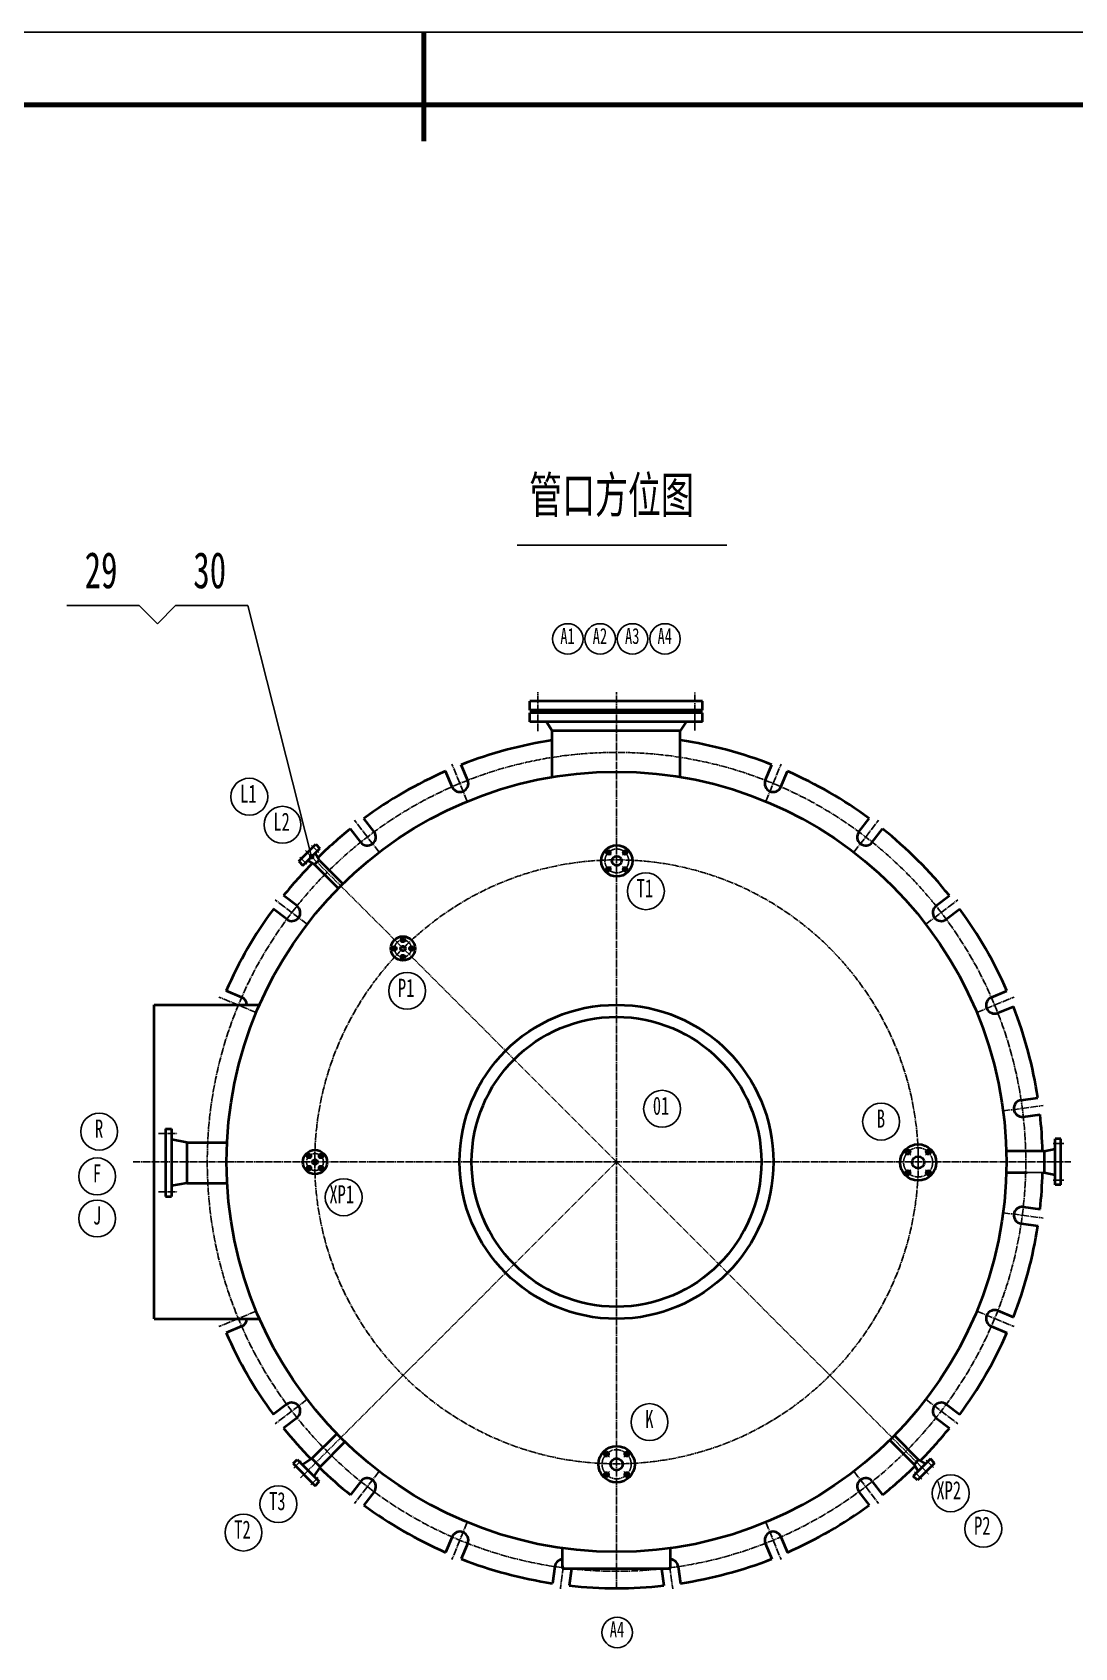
# Model space of a CAD drawing. Header units: millimetres. Extents: x -8910 to 8910, y -12615 to 12615.
# Drawn here: x -1621 to 2696, y 5928 to 12615 of the extents above; entities that cross this region are included whole.
import ezdxf

# ---------------------------------------------------------------- set-up
doc = ezdxf.new("R2010")
doc.units = ezdxf.units.MM
doc.linetypes.add('EB_DASHDOT', pattern=[39, 30, -3, 3, -3])
for name, color, linetype, lineweight in [('CAXA0', 7, 'Continuous', 35), ('CAXA1', 1, 'EB_DASHDOT', 25), ('CAXA3', 7, 'Continuous', 25), ('CAXA4', 2, 'Continuous', 25)]:
    doc.layers.add(name, color=color, linetype=linetype, lineweight=lineweight)
doc.styles.add('标准', font='SIMFANG.TTF', dxfattribs={"width": 0.667})

# ---------------------------------------------------------------- blocks, each defined once
blk = doc.blocks.new('CAXBLOCK0', base_point=(8610, -12315))
at = {"layer": 'CAXA0', "linetype": 'Continuous', "lineweight": 25}
blk.add_line((-8910, 12615), (8910, 12615), dxfattribs=at)
at = {"layer": 'CAXA0', "linetype": 'Continuous', "lineweight": 70}
for p, q in [((0, 12615), (0, 12165)), ((-8160, 12315), (8610, 12315))]:
    blk.add_line(p, q, dxfattribs=at)
blk = doc.blocks.new('CAXBLOCK82', base_point=(-1028.5, 10241.9))
at = {"layer": 'CAXA3', "linetype": 'Continuous', "lineweight": 25}
blk.add_hatch(color=0, dxfattribs=at).paths.add_polyline_path([(-453.4, 9202.1), (-453.6, 9203.9), (-454, 9205.6), (-454.7, 9207.2), (-455.6, 9208.7), (-456.7, 9210.1), (-458.1, 9211.2), (-459.6, 9212.1), (-461.2, 9212.8), (-462.9, 9213.2), (-464.7, 9213.4), (-466.5, 9213.2), (-468.2, 9212.8), (-469.8, 9212.1), (-471.3, 9211.2), (-472.6, 9210.1), (-473.8, 9208.7), (-474.7, 9207.2), (-475.4, 9205.6), (-475.8, 9203.9), (-475.9, 9202.1), (-475.8, 9200.4), (-475.4, 9198.6), (-474.7, 9197), (-473.8, 9195.5), (-472.6, 9194.2), (-471.3, 9193), (-469.8, 9192.1), (-468.2, 9191.4), (-466.5, 9191), (-464.7, 9190.9), (-462.9, 9191), (-461.2, 9191.4), (-459.6, 9192.1), (-458.1, 9193), (-456.7, 9194.2), (-455.6, 9195.5), (-454.7, 9197), (-454, 9198.6), (-453.6, 9200.4)], flags=0)
at = {"layer": 'CAXA3', "color": 0, "linetype": 'Continuous', "lineweight": 25}
for p, q in [((-728.5, 10241.9), (-1028.5, 10241.9)), ((-464.7, 9202.1), (-728.5, 10241.9))]:
    blk.add_line(p, q, dxfattribs=at)
at = {"layer": 'CAXA3', "color": 0, "linetype": 'Continuous', "lineweight": 25, "insert": (-954.6, 10463.5), "char_height": 150, "attachment_point": 1, "style": '标准'}
blk.add_mtext('\\fFangSong_GB2312;30', dxfattribs=at)
blk = doc.blocks.new('CAXBLOCK83', base_point=(-1478.5, 10241.9))
at = {"layer": 'CAXA3', "color": 0, "linetype": 'Continuous', "lineweight": 25}
for p, q in [((-1178.5, 10241.9), (-1478.5, 10241.9)), ((-1178.5, 10241.9), (-1103.5, 10166.9)), ((-1028.5, 10241.9), (-1103.5, 10166.9))]:
    blk.add_line(p, q, dxfattribs=at)
at = {"layer": 'CAXA3', "color": 0, "linetype": 'Continuous', "lineweight": 25, "insert": (-1404.6, 10463.5), "char_height": 150, "attachment_point": 1, "style": '标准'}
blk.add_mtext('\\fFangSong_GB2312;29', dxfattribs=at)
blk = doc.blocks.new('CAXBLOCK81', base_point=(-464.7, 9202.1))
at = {"layer": 'CAXA3', "color": 0, "linetype": 'ByBlock', "lineweight": -2}
for name, p in [('CAXBLOCK83', (-1478.5, 10241.9)), ('CAXBLOCK82', (-1028.5, 10241.9))]:
    blk.add_blockref(name, p, dxfattribs=at)

msp = doc.modelspace()

# ---------------------------------------------------------------- linework, layer by layer
at = {"layer": 'CAXA0'}
for p, q in [((1154.61, 9845.45), (439.61, 9845.45)), ((439.61, 9809.45), (439.61, 9845.45)), ((1154.61, 9809.45), (1154.61, 9845.45)), ((1154.61, 9809.45), (439.61, 9809.45)), ((1154.61, 9798.45), (439.61, 9798.45)), ((439.61, 9760.45), (439.61, 9798.45)), ((492.61, 9798.45), (492.61, 9809.45)), ((1101.61, 9805.45), (492.61, 9805.45)), ((1101.61, 9802.45), (492.61, 9802.45)), ((1101.61, 9798.45), (1101.61, 9809.45)), ((1154.61, 9760.45), (1154.61, 9798.45)), ((1154.61, 9760.45), (439.61, 9760.45)), ((508.11, 9760.45), (532.11, 9723.45)), ((1062.11, 9723.45), (532.11, 9723.45)), ((532.11, 9532.06), (532.11, 9723.45)), ((1062.09, 9532.45), (1062.09, 9723.45)), ((1086.11, 9760.45), (1062.11, 9723.45)), ((182.11, 9518.18), (155.18, 9583.19)), ((1414.45, 9518.18), (1441.38, 9583.19)), ((117.43, 9491.39), (90.51, 9556.4)), ((1479.13, 9491.39), (1506.05, 9556.4)), ((-261.12, 9262.29), (-303.95, 9318.11)), ((-205.58, 9304.9), (-248.42, 9360.72)), ((1802.14, 9304.9), (1844.98, 9360.72)), ((1857.68, 9262.29), (1900.51, 9318.11)), ((-517.66, 9183.09), (-446.95, 9253.8)), ((-500.69, 9166.12), (-429.98, 9236.83)), ((-446.95, 9253.8), (-429.98, 9236.83)), ((-517.66, 9183.09), (-500.69, 9166.12)), ((-452.18, 9169.37), (-480.22, 9186.59)), ((-452.18, 9169.37), (-433.23, 9188.32)), ((-452.18, 9169.37), (-353.77, 9070.96)), ((-433.23, 9188.32), (-450.45, 9216.36)), ((-433.23, 9188.32), (-334.83, 9089.92)), ((-524.86, 8998.54), (-580.68, 9041.38)), ((2121.42, 8998.54), (2177.24, 9041.38)), ((-567.47, 8943.01), (-623.3, 8985.84)), ((2164.03, 8943.01), (2219.86, 8985.84)), ((-753.97, 8619.99), (-818.97, 8646.92)), ((2350.53, 8619.99), (2415.53, 8646.92)), ((-1116.72, 8589.14), (-680.14, 8589.14)), ((-1116.72, 7289.14), (-1116.72, 8589.14)), ((2377.32, 8555.32), (2442.32, 8582.25)), ((2473.85, 8195.04), (2543.61, 8204.22)), ((2482.99, 8125.64), (2552.75, 8134.82)), ((-1070.3, 8075.38), (-1044.8, 8075.38)), ((-1070.3, 8075.38), (-1070.3, 7795.38)), ((-1044.8, 8075.38), (-1044.8, 7795.38)), ((-981.3, 8019.38), (-1044.8, 8031.38)), ((2639.18, 8034.14), (2615.18, 8034.14)), ((2615.18, 7844.14), (2615.18, 8034.14)), ((2639.2, 7844.14), (2639.2, 8034.14)), ((-981.3, 8019.38), (-981.3, 7851.38)), ((-981.3, 8019.38), (-814.73, 8019.38)), ((2569.18, 7983.64), (2414.13, 7983.64)), ((2569.18, 7983.64), (2615.18, 7993.14)), ((2569.18, 7983.62), (2569.18, 7894.62)), ((2414.13, 7894.64), (2499.21, 7894.64)), ((2569.18, 7894.64), (2615.18, 7885.14)), ((-981.3, 7851.38), (-1044.8, 7839.38)), ((-981.3, 7851.38), (-814.33, 7851.38)), ((2639.18, 7844.14), (2615.18, 7844.14)), ((-1070.3, 7795.38), (-1044.8, 7795.38)), ((2482.99, 7752.65), (2552.75, 7743.47)), ((2473.85, 7683.25), (2543.61, 7674.07)), ((-1116.72, 7289.14), (-680.14, 7289.14)), ((2377.32, 7322.97), (2442.32, 7296.04)), ((-753.97, 7258.3), (-818.97, 7231.37)), ((2350.53, 7258.3), (2415.53, 7231.37)), ((-567.47, 6935.28), (-623.3, 6892.45)), ((2164.03, 6935.28), (2219.86, 6892.45)), ((-524.86, 6879.75), (-580.68, 6836.91)), ((2121.42, 6879.75), (2177.24, 6836.91)), ((-463.22, 6710.89), (-359.22, 6814.9)), ((-429.07, 6676.74), (-325.04, 6780.76)), ((2030.72, 6686.8), (1930.16, 6787.37)), ((2049.67, 6705.75), (1949.09, 6806.33)), ((-541.6, 6690.28), (-524.63, 6707.25)), ((-541.6, 6690.28), (-449.68, 6598.36)), ((-524.63, 6707.25), (-432.71, 6615.33)), ((-463.22, 6710.89), (-502.47, 6685.08)), ((-463.22, 6710.89), (-429.07, 6676.74)), ((2098.18, 6709), (2027.47, 6638.29)), ((2049.67, 6705.75), (2030.72, 6686.8)), ((2115.15, 6692.03), (2044.44, 6621.32)), ((2049.67, 6705.75), (2077.71, 6688.53)), ((2115.15, 6692.03), (2098.18, 6709)), ((-429.07, 6676.74), (-454.88, 6637.49)), ((2044.44, 6621.32), (2027.47, 6638.29)), ((2030.72, 6686.8), (2047.94, 6658.76)), ((-449.68, 6598.36), (-432.71, 6615.33)), ((-261.12, 6616), (-303.95, 6560.18)), ((-205.58, 6573.39), (-248.42, 6517.57)), ((1802.14, 6573.39), (1844.98, 6517.57)), ((1857.68, 6616), (1900.51, 6560.18)), ((117.43, 6386.9), (90.51, 6321.89)), ((182.11, 6360.11), (155.18, 6295.1)), ((1414.45, 6360.11), (1441.38, 6295.1)), ((1479.13, 6386.9), (1506.05, 6321.89)), ((574.25, 6255.15), (574.25, 6339.76)), ((1022.25, 6255.15), (1022.25, 6339.75)), ((542.38, 6263.57), (533.2, 6193.81)), ((574.25, 6255.15), (1022.25, 6255.15)), ((611.79, 6254.44), (602.6, 6184.68)), ((984.77, 6254.44), (993.96, 6184.68)), ((1054.18, 6263.57), (1063.36, 6193.81))]:
    msp.add_line(p, q, dxfattribs=at)
for centre, radius in [((798.28, 7939.14), 1615), ((799.49, 9184.97), 65), ((764.66, 9219.8), 8), ((799.49, 9184.97), 20), ((834.31, 9219.8), 8), ((764.66, 9150.15), 8), ((834.31, 9150.15), 8), ((-86.21, 8822.23), 50), ((-121.21, 8822.23), 8), ((-86.21, 8822.23), 10), ((-86.21, 8857.23), 8), ((-51.21, 8822.23), 8), ((-86.21, 8787.23), 8), ((798.28, 7939.14), 650), ((798.28, 7939.14), 600), ((-450.44, 7938.32), 50), ((-475.19, 7963.07), 8), ((-425.69, 7963.07), 8), ((2047.48, 7936.82), 75), ((2004.87, 7979.43), 9), ((2047.48, 7936.82), 25), ((2090.08, 7979.43), 9), ((-475.19, 7913.57), 8), ((-450.44, 7938.32), 10), ((-425.69, 7913.57), 8), ((2004.87, 7894.22), 9), ((2090.08, 7894.22), 9), ((798.84, 6686.93), 75), ((756.24, 6729.53), 9), ((798.84, 6686.93), 25), ((841.45, 6729.53), 9), ((756.24, 6644.32), 9), ((841.45, 6644.32), 9)]:
    msp.add_circle(centre, radius, dxfattribs=at)
for centre, radius, start, end in [((798.28, 7939.14), 1765, 98.636251, 111.363749), ((798.28, 7939.14), 1765, 68.636251, 81.363749), ((798.28, 7939.14), 1765, 113.636251, 126.363749), ((149.63, 9505.12), 35, 203.09156, 21.90844), ((1446.93, 9505.12), 35, 158.09156, 336.90844), ((798.28, 7939.14), 1765, 53.636251, 66.363749), ((798.28, 7939.14), 1765, 128.636251, 134.510378), ((-233.57, 9283.88), 35, 218.09156, 36.90844), ((1830.13, 9283.88), 35, 143.09156, 321.90844), ((798.28, 7939.14), 1765, 38.636251, 51.363749), ((798.28, 7939.14), 1765, 135.548256, 141.363749), ((798.28, 7939.14), 1765, 143.636251, 156.363749), ((-546.45, 8971), 35, 233.09156, 51.90844), ((2143.01, 8971), 35, 128.09156, 306.90844), ((798.28, 7939.14), 1765, 23.636251, 36.363749), ((-767.7, 8587.79), 35, 2.21312, 66.90844), ((2364.26, 8587.79), 35, 113.09156, 291.90844), ((798.28, 7939.14), 1765, 8.636251, 21.363749), ((2478.78, 8160.39), 35, 98.09156, 276.90844), ((798.28, 7939.14), 1765, 1.443987, 6.363749), ((798.28, 7939.14), 1765, 353.636251, 358.554545), ((2478.78, 7717.9), 35, 83.09156, 261.90844), ((798.28, 7939.14), 1765, 338.636251, 351.363749), ((-767.7, 7290.5), 35, 293.09156, 357.78688), ((2364.26, 7290.5), 35, 68.09156, 246.90844), ((798.28, 7939.14), 1765, 203.636251, 216.363749), ((798.28, 7939.14), 1765, 323.636251, 336.363749), ((-546.45, 6907.29), 35, 308.09156, 126.90844), ((2143.01, 6907.29), 35, 53.09156, 231.90844), ((798.28, 7939.14), 1765, 218.636251, 224.207892), ((798.28, 7939.14), 1765, 315.474741, 321.363749), ((798.28, 7939.14), 1765, 225.833534, 231.363749), ((-233.57, 6594.41), 35, 323.09156, 141.90844), ((1830.13, 6594.41), 35, 38.09156, 216.90844), ((798.28, 7939.14), 1765, 308.636251, 314.481753), ((798.28, 7939.14), 1765, 233.636251, 246.363749), ((798.28, 7939.14), 1765, 293.636251, 306.363749), ((149.63, 6373.17), 35, 338.09156, 156.90844), ((1446.93, 6373.17), 35, 23.09156, 201.90844), ((798.28, 7939.14), 1765, 248.636251, 261.363749), ((577.04, 6258.65), 35, 94.560473, 171.90844), ((1019.52, 6258.65), 35, 8.09156, 85.520942), ((798.28, 7939.14), 1765, 278.636251, 291.363749), ((798.28, 7939.14), 1765, 263.636251, 276.363749)]:
    msp.add_arc(centre, radius, start, end, dxfattribs=at)
at = {"layer": 'CAXA1'}
for p, q in [((472.11, 9721.89), (472.11, 9883.1)), ((1122.11, 9724.37), (1122.11, 9882.29)), ((180.25, 9431.21), (116.17, 9585.91)), ((1416.31, 9431.21), (1480.39, 9585.91)), ((-184.87, 9220.41), (-286.8, 9353.25)), ((1781.43, 9220.41), (1883.36, 9353.25)), ((-464.71, 9249.29), (-435.27, 9219.85)), ((-513.15, 9200.86), (-483.71, 9171.42)), ((798.28, 7939.14), (-490.43, 9227.85)), ((775.59, 9208.87), (756.96, 9227.51)), ((823.39, 9208.87), (842.02, 9227.51)), ((775.59, 9161.07), (756.96, 9142.44)), ((823.39, 9161.07), (842.02, 9142.44)), ((-482.99, 8922.29), (-615.83, 9024.23)), ((2079.55, 8922.29), (2212.39, 9024.23)), ((-86.21, 8846.78), (-86.21, 8866.98)), ((-110.77, 8822.23), (-130.96, 8822.23)), ((-86.21, 8797.67), (-86.21, 8777.48)), ((-61.66, 8822.23), (-41.46, 8822.23)), ((-693.79, 8557.18), (-848.49, 8621.26)), ((2290.35, 8557.18), (2445.04, 8621.26)), ((2399.46, 8149.94), (2565.48, 8171.8)), ((-1098.55, 8056.13), (-1020.04, 8056.13)), ((-467.8, 7955.69), (-482.08, 7969.97)), ((-433.07, 7955.69), (-418.79, 7969.97)), ((2017.25, 7967.05), (1997.04, 7987.26)), ((2077.7, 7967.05), (2097.91, 7987.26)), ((2650.74, 8015.39), (2606.91, 8015.39)), ((798.28, 7939.14), (-510.58, 6630.29)), ((-467.8, 7920.96), (-482.08, 7906.68)), ((-433.07, 7920.96), (-418.79, 7906.68)), ((798.28, 7939.14), (2091.84, 6645.59)), ((2017.25, 7906.6), (1997.04, 7886.39)), ((2077.7, 7906.6), (2097.91, 7886.39)), ((2650.74, 7862.89), (2606.91, 7862.89)), ((-1098.55, 7814.63), (-1020.04, 7814.63)), ((2399.46, 7728.34), (2565.48, 7706.49)), ((-693.79, 7321.11), (-848.49, 7257.03)), ((2290.35, 7321.11), (2445.04, 7257.03)), ((-482.99, 6956), (-615.83, 6854.06)), ((2079.55, 6956), (2212.39, 6854.06)), ((-538.09, 6671.56), (-507.67, 6701.98)), ((768.62, 6717.15), (748.41, 6737.36)), ((829.07, 6717.15), (849.28, 6737.36)), ((2110.64, 6674.27), (2081.2, 6703.71)), ((-468.42, 6601.89), (-438, 6632.31)), ((-184.87, 6657.88), (-286.8, 6525.04)), ((768.62, 6656.7), (748.41, 6636.49)), ((829.07, 6656.7), (849.28, 6636.49)), ((1781.43, 6657.88), (1883.36, 6525.04)), ((2062.21, 6625.83), (2032.76, 6655.27)), ((180.25, 6447.08), (116.17, 6292.38)), ((1416.31, 6447.08), (1480.39, 6292.38)), ((578.02, 6266.14), (565.62, 6171.95)), ((1018.54, 6266.14), (1030.94, 6171.95))]:
    msp.add_line(p, q, dxfattribs=at)
at = {"layer": 'CAXA1', "linetype": 'EB_DASHDOT', "lineweight": 25}
for p, q in [((798.28, 6171.14), (798.28, 9883.1)), ((-1204.1, 7939.14), (2679.26, 7939.14))]:
    msp.add_line(p, q, dxfattribs=at)
at = {"layer": 'CAXA1'}
for centre, radius in [((798.28, 7939.14), 1695), ((799.49, 9184.97), 49.25), ((798.28, 7939.14), 1250), ((-86.21, 8822.23), 35), ((-450.44, 7938.32), 35), ((2047.48, 7936.82), 60.25), ((798.84, 6686.93), 60.25)]:
    msp.add_circle(centre, radius, dxfattribs=at)
at = {"layer": 'CAXA3', "color": 7, "linetype": 'Continuous', "lineweight": 25}
msp.add_line((386.96, 10491.56), (1255.1, 10491.56), dxfattribs=at)
at = {"layer": 'CAXA3'}
for p, q in [((2569.18, 7983.62), (2426.17, 7983.62)), ((2569.29, 7894.62), (2426.17, 7894.62))]:
    msp.add_line(p, q, dxfattribs=at)
for centre, radius in [((596.37, 10103.76), 63.12), ((730.43, 10103.76), 63.12), ((864.2, 10103.76), 63.12), ((998.99, 10103.76), 63.12), ((-722.6, 9450.61), 76.34), ((-585.08, 9334.44), 76.34), ((920.07, 9059.3), 76.34), ((-68.8, 8646.98), 76.34), ((987.02, 8158.74), 76.34), ((1893.95, 8105.45), 76.34), ((-1344.28, 8064.13), 76.34), ((-1352.75, 7878.88), 76.34), ((-331.81, 7792.33), 76.34), ((-1352.75, 7704.5), 76.34), ((935, 6861.76), 76.34), ((2182.38, 6566.94), 76.34), ((-602.24, 6521.98), 76.34), ((2317.46, 6420.22), 76.34), ((-746.81, 6404.23), 76.34), ((801.01, 5990.88), 63.12)]:
    msp.add_circle(centre, radius, dxfattribs=at)

# ---------------------------------------------------------------- block references
at = {"layer": 'CAXA0'}
msp.add_blockref('CAXBLOCK0', (8610, -12315), dxfattribs=at)
at = {"layer": 'CAXA3'}
msp.add_blockref('CAXBLOCK81', (-464.69, 9202.12), dxfattribs=at)

# ---------------------------------------------------------------- texts
at = {"layer": 'CAXA4', "color": 7, "linetype": 'Continuous', "lineweight": 25, "insert": (436.54, 10775.01), "char_height": 150, "attachment_point": 1, "style": '标准'}
msp.add_mtext('\\fFangSong_GB2312;管口方位图', dxfattribs=at)
at = {"layer": 'CAXA4', "linetype": 'Continuous', "lineweight": 25, "attachment_point": 1, "style": '标准'}
for s, insert, char_height in [('\\fFangSong_GB2312;A1', (565.56, 10149.07), 66), ('\\fFangSong_GB2312;A2', (699.62, 10149.07), 66), ('\\fFangSong_GB2312;A3', (833.39, 10149.07), 66), ('\\fFangSong_GB2312;A4', (968.18, 10149.07), 66), ('\\fFangSong_GB2312;L1', (-760.39, 9500.72), 75), ('\\fFangSong_GB2312;L2', (-622.87, 9384.55), 75), ('\\fFangSong_GB2312;T1', (881.83, 9109.41), 75), ('\\fFangSong_GB2312;P1', (-107.04, 8697.09), 75), ('\\fFangSong_GB2312;01', (948.77, 8208.85), 75), ('\\fFangSong_GB2312;R', (-1361.64, 8114.25), 75), ('\\fFangSong_GB2312;B', (1876.59, 8155.56), 75), ('\\fFangSong_GB2312;F', (-1370.11, 7929), 75), ('\\fFangSong_GB2312;XP1', (-390.93, 7842.44), 75), ('\\fFangSong_GB2312;J', (-1370.11, 7754.61), 75), ('\\fFangSong_GB2312;K', (917.64, 6911.87), 75), ('\\fFangSong_GB2312;T3', (-640.49, 6572.09), 75), ('\\fFangSong_GB2312;XP2', (2123.25, 6617.06), 75), ('\\fFangSong_GB2312;T2', (-785.05, 6454.34), 75), ('\\fFangSong_GB2312;P2', (2279.22, 6470.33), 75), ('\\fFangSong_GB2312;A4', (770.2, 6036.2), 66)]:
    msp.add_mtext(s, dxfattribs=dict(at, insert=insert, char_height=char_height))

doc.saveas('drawing.dxf')
